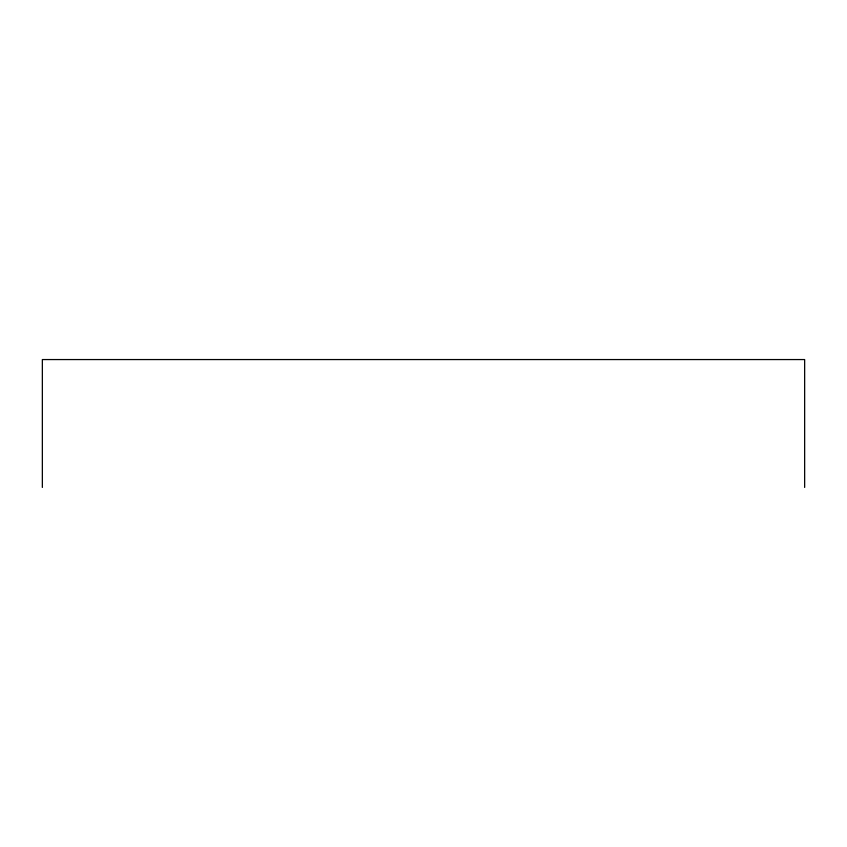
<?xml version="1.0" encoding="UTF-8"?>
<svg xmlns="http://www.w3.org/2000/svg" width="847" height="847" viewBox="0 0 847 847"><rect width="100%" height="100%" fill="white"/><g stroke="black" fill="none" stroke-linecap="round" stroke-linejoin="round"><path stroke-width="1.27" d="M804.65 487.438L804.65 359.562L42.35 359.562L42.35 487.438"/></g></svg>
